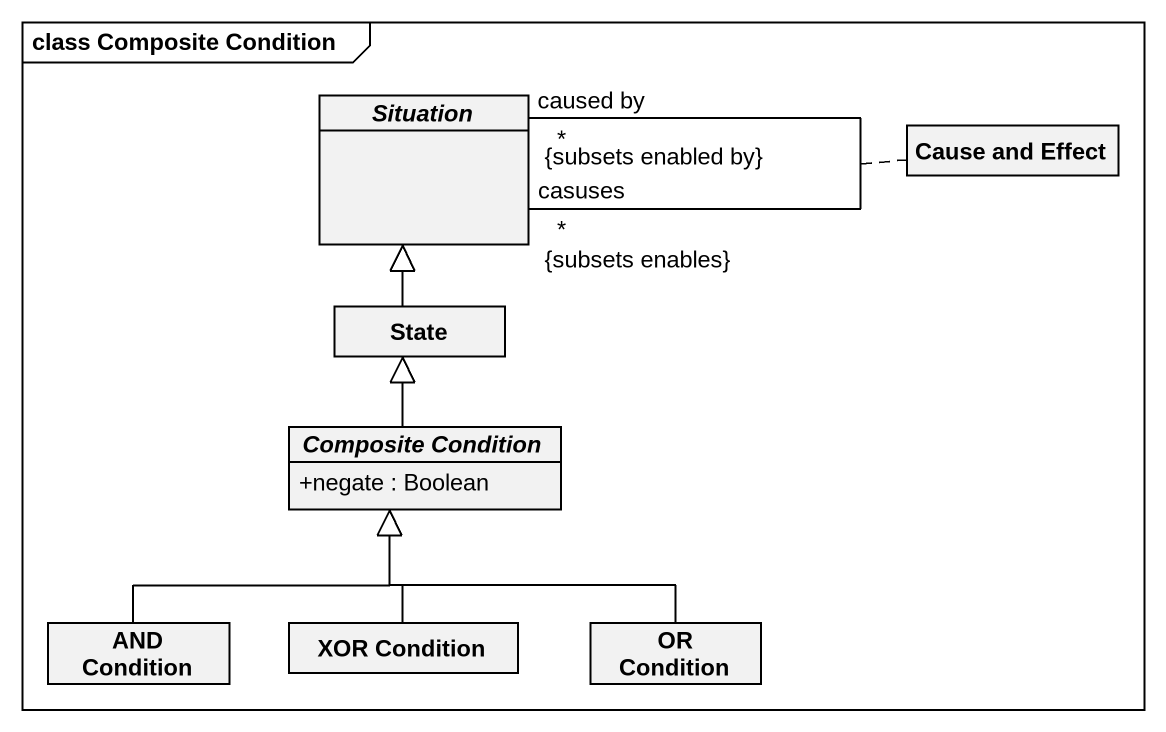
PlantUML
@startuml
mainframe class Composite Condition
hide circle
hide empty members
skinparam classAttributeIconSize 0
abstract class Situation
class "Cause and Effect" as Cause_and_Effect
class "State" as State_
abstract class "Composite Condition" as Composite_Condition {
  +negate : Boolean
}
class "AND Condition" as AND_Condition
class "XOR Condition" as XOR_Condition
class "OR Condition" as OR_Condition
Situation "casuses\n*\n{subsets enables}" -- "caused by\n*\n{subsets enabled by}" Situation
(Situation, Situation) .. Cause_and_Effect
State_ -up-|> Situation
Composite_Condition -up-|> State_
AND_Condition -up-|> Composite_Condition
XOR_Condition -up-|> Composite_Condition
OR_Condition -up-|> Composite_Condition
@enduml
